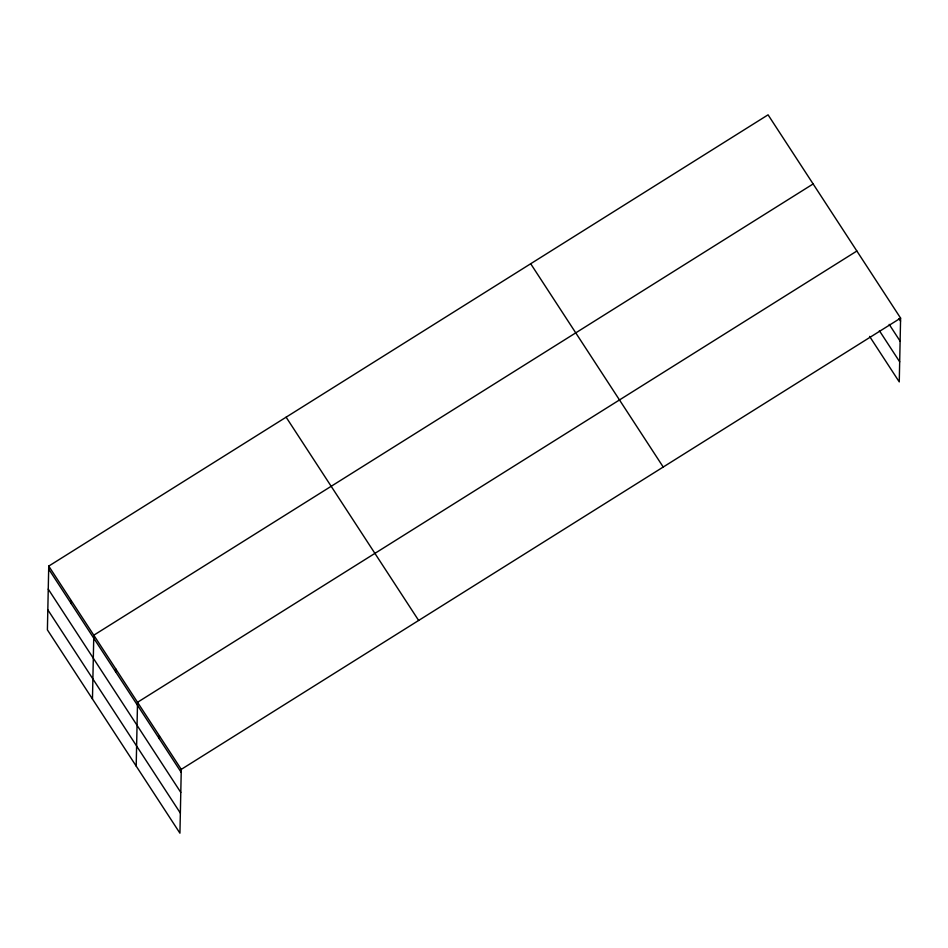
<?xml version="1.0" encoding="UTF-8"?>
<svg xmlns="http://www.w3.org/2000/svg" width="948" height="948" viewBox="0 0 948 948"><rect width="100%" height="100%" fill="white"/><g stroke="black" fill="none" stroke-linecap="round" stroke-linejoin="round"><path stroke-width="1.42" d="M48.739 566.098L47.4 629.887L179.93 833.174L181.269 769.373L48.739 566.098L768.07 114.827L900.6 318.113L899.261 381.902L869.589 336.386M71.207 603.603L71.266 600.653M92.466 699.008L93.793 635.207L813.135 183.948M115.597 671.705L115.668 668.755M136.192 766.091L137.531 702.29L856.862 251.03M159.335 738.788L159.394 735.838M181.269 769.373L900.6 318.113M898.977 318.67L900.541 321.064M889.188 324.37L900.114 341.15M879.377 330.686L899.688 361.828M530.69 263.745L663.221 467.032M286.118 417.179L418.649 620.454M48.68 569.049L181.198 772.336M48.253 589.123L180.784 792.41M47.815 609.813L180.345 813.1"/></g></svg>
